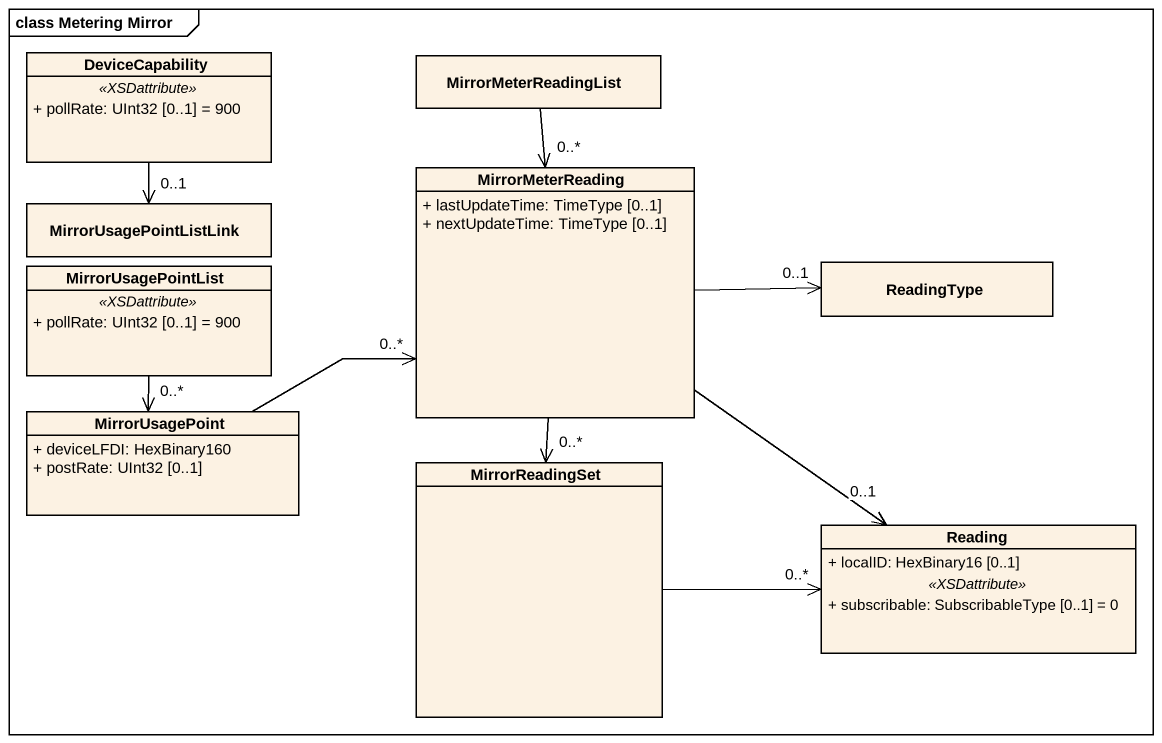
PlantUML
@startuml
mainframe class Metering Mirror
hide circle
hide empty members
skinparam classAttributeIconSize 0
class DeviceCapability {
  .. <<XSDattribute>> ..
  + pollRate: UInt32 [0..1] = 900
}
class MirrorMeterReadingList
class MirrorMeterReading {
  + lastUpdateTime: TimeType [0..1]
  + nextUpdateTime: TimeType [0..1]
}
class MirrorUsagePointListLink
class ReadingType
class MirrorUsagePointList {
  .. <<XSDattribute>> ..
  + pollRate: UInt32 [0..1] = 900
}
class MirrorUsagePoint {
  + deviceLFDI: HexBinary160
  + postRate: UInt32 [0..1]
}
class MirrorReadingSet
class Reading {
  + localID: HexBinary16 [0..1]
  .. <<XSDattribute>> ..
  + subscribable: SubscribableType [0..1] = 0
}
DeviceCapability --> "0..1" MirrorUsagePointListLink
MirrorMeterReadingList --> "0..*" MirrorMeterReading
MirrorMeterReading -right-> "0..1" ReadingType
MirrorMeterReading --> "0..*" MirrorReadingSet
MirrorMeterReading --> "0..1" Reading
MirrorUsagePointList --> "0..*" MirrorUsagePoint
MirrorUsagePoint -right-> "0..*" MirrorMeterReading
MirrorReadingSet -right-> "0..*" Reading
@enduml
